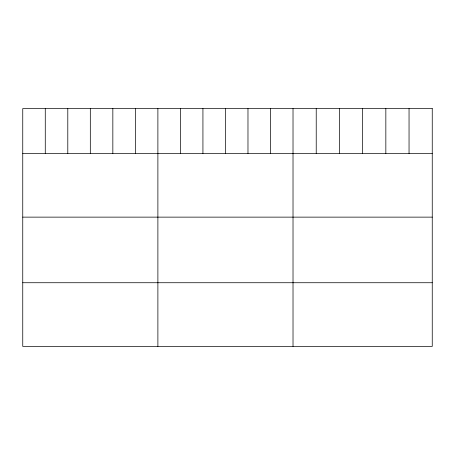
<?xml version="1.0" encoding="UTF-8"?>
<svg xmlns="http://www.w3.org/2000/svg" width="455" height="455" viewBox="0 0 455 455"><rect width="100%" height="100%" fill="white"/><g stroke="black" fill="none" stroke-linecap="round" stroke-linejoin="round"><path stroke-width="0.68" d="M22.75 153.46L432.25 153.46M22.75 217.132L432.25 217.132M22.75 282.731L432.25 282.731M409.045 108.591L409.045 153.46M385.84 108.591L385.84 153.46M362.635 108.591L362.635 153.46M339.43 108.591L339.43 153.46M316.225 108.591L316.225 153.46M293.02 108.591L293.02 346.409M270.498 108.591L270.498 153.46M247.975 108.591L247.975 153.46M225.452 108.591L225.452 153.46M202.93 108.591L202.93 153.46M180.407 108.591L180.407 153.46M157.885 108.591L157.885 346.409M135.362 108.591L135.362 153.46M112.84 108.591L112.84 153.46M90.318 108.591L90.318 153.46M67.795 108.591L67.795 153.46M45.272 108.591L45.272 153.46M432.25 108.591L22.75 108.591L22.75 346.409L432.25 346.409L432.25 108.591"/></g></svg>
